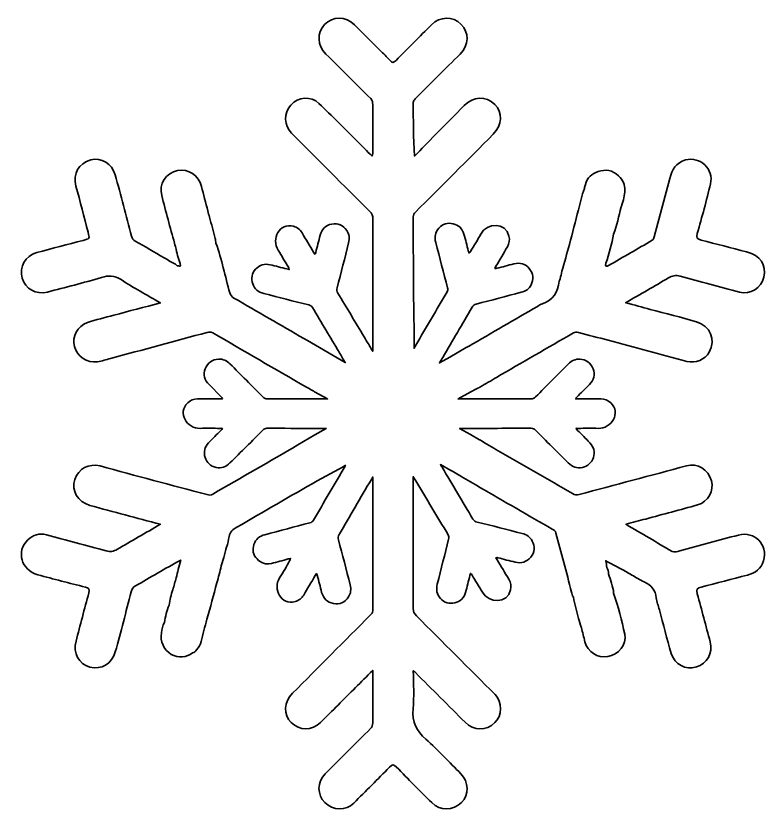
# Model space of a CAD drawing. Extents: x 33 to 2005, y -1071 to -21.
# Drawn here: x 819.3 to 1209.8, y -482.8 to -70.2 of the extents above; entities that cross this region are included whole.
import ezdxf

# ---------------------------------------------------------------- set-up
doc = ezdxf.new("R2010")
doc.units = 0
doc.header["$MEASUREMENT"] = 0
doc.layers.add('Layer 1', color=7, linetype='Continuous', lineweight=0)

msp = doc.modelspace()

# ---------------------------------------------------------------- linework, layer by layer
at = {"layer": 'Layer 1', "color": 240, "lineweight": 35, "true_color": 0xed2024}
msp.add_open_spline([(1207.51, -352.91), (1206.31, -357.08), (1203.2, -359.27), (1199.1, -360.33), (1191.11, -362.39), (1183.19, -364.58), (1175.12, -366.56), (1173, -367.12), (1172.37, -367.76), (1173.07, -370.02), (1175.34, -378.37), (1177.53, -386.64), (1179.79, -395.06), (1181.28, -400.86), (1178.24, -406.37), (1172.58, -408), (1166.99, -409.7), (1161.4, -406.8), (1159.56, -401), (1157.3, -393.5), (1155.39, -385.86), (1153.41, -378.37), (1152.78, -376.25), (1152.07, -374.27), (1151.79, -372.22), (1151.43, -367.97), (1149.03, -365.64), (1145.49, -363.87), (1143.23, -362.88), (1141.18, -361.54), (1139.13, -360.33), (1137.22, -359.27), (1135.31, -358.14), (1133.4, -357.08), (1130.78, -355.67), (1128.17, -354.25), (1125.55, -352.91), (1125.69, -354.04), (1126.04, -355.31), (1126.11, -356.45), (1126.68, -357.44), (1127.18, -358.5), (1127.03, -359.7), (1127.95, -363.02), (1129.37, -366.2), (1129.65, -369.67), (1131.98, -376.74), (1133.97, -383.88), (1135.38, -391.1), (1136.44, -396.61), (1132.27, -401.56), (1126.54, -402.62), (1121.31, -403.61), (1116.21, -400.22), (1114.73, -394.99), (1114.09, -392.51), (1113.53, -390.04), (1112.89, -387.63), (1112.75, -387.56), (1112.75, -387.56), (1112.75, -387.42), (1112.32, -385.93), (1111.9, -384.31), (1111.48, -382.82), (1110.56, -379.15), (1109.57, -375.47), (1108.72, -371.86), (1108.01, -371.01), (1108.01, -370.02), (1107.8, -369.17), (1105.11, -358.92), (1102.35, -348.74), (1099.67, -338.55), (1099.38, -337.42), (1098.61, -337), (1097.76, -336.57), (1085.24, -329.29), (1072.65, -322.08), (1060.13, -314.86), (1056.95, -312.95), (1053.77, -311.11), (1050.52, -309.28), (1050.52, -309.28), (1050.3, -309.06), (1050.3, -309.06), (1050.3, -309.06), (1045.21, -306.16), (1045.21, -306.16), (1045.21, -306.16), (1045.14, -306.16), (1045.14, -306.16), (1045.14, -306.16), (1039.7, -303.05), (1039.7, -303.05), (1040.05, -303.55), (1040.26, -303.97), (1040.55, -304.4), (1045.92, -313.45), (1051.29, -322.36), (1056.53, -331.27), (1057.09, -332.26), (1057.8, -332.68), (1058.72, -332.9), (1066.57, -334.8), (1074.42, -336.78), (1082.13, -338.77), (1084.46, -339.4), (1086.23, -340.6), (1087.36, -342.73), (1088.85, -345.55), (1088.7, -348.52), (1086.58, -351.07), (1084.46, -353.62), (1081.7, -354.46), (1078.59, -353.69), (1075.55, -352.91), (1072.65, -352.2), (1069.54, -351.35), (1069.33, -351.28), (1069.04, -351.07), (1068.55, -351.35), (1068.55, -351.35), (1069.19, -352.48), (1069.19, -352.48), (1071.17, -355.81), (1073.22, -359.27), (1075.27, -362.53), (1076.26, -364.22), (1076.54, -366.13), (1076.12, -367.97), (1074.49, -375.4), (1064.8, -375.19), (1061.48, -369.25), (1059.71, -366.2), (1057.87, -363.3), (1056.1, -360.33), (1055.96, -360.05), (1055.82, -359.56), (1055.25, -359.42), (1055.18, -359.91), (1055.04, -360.19), (1055.04, -360.55), (1054.19, -363.52), (1053.63, -366.42), (1052.78, -369.32), (1052, -372.22), (1050.02, -374.05), (1047.12, -374.76), (1044.29, -375.47), (1041.82, -374.69), (1039.7, -372.5), (1037.79, -370.38), (1037.36, -367.9), (1038.07, -365.14), (1040.05, -357.29), (1042.03, -349.51), (1043.94, -341.66), (1044.15, -340.89), (1044.15, -340.11), (1043.66, -339.4), (1038.07, -330.14), (1032.48, -320.73), (1026.9, -311.4), (1026.47, -310.69), (1026.12, -310.05), (1025.62, -309.28), (1025.62, -309.28), (1025.62, -327.94), (1025.62, -327.94), (1025.62, -344.49), (1025.62, -361.11), (1025.55, -377.73), (1025.55, -379.36), (1026.12, -380.35), (1027.25, -381.55), (1040.9, -395.13), (1054.48, -408.71), (1068.12, -422.36), (1071.87, -426.25), (1071.8, -433.32), (1067.98, -436.92), (1063.39, -441.31), (1057.09, -441.31), (1052.5, -436.71), (1043.94, -428.15), (1035.38, -419.53), (1026.68, -410.97), (1026.54, -410.69), (1026.26, -410.55), (1025.62, -409.98), (1025.62, -416.91), (1026.19, -423.35), (1025.48, -429.78), (1024.77, -436.57), (1027.25, -441.17), (1032.2, -445.55), (1038.49, -451.21), (1044.29, -457.43), (1050.3, -463.44), (1054.48, -467.69), (1054.62, -474.26), (1050.66, -478.37), (1046.34, -482.75), (1039.55, -482.82), (1035.17, -478.44), (1029.02, -472.35), (1022.87, -466.2), (1016.92, -459.98), (1015.44, -458.49), (1014.66, -458.49), (1013.25, -460.05), (1007.16, -466.27), (1001.01, -472.43), (994.72, -478.65), (990.55, -482.82), (983.83, -482.61), (979.65, -478.44), (975.62, -474.41), (975.62, -467.69), (979.8, -463.51), (987.65, -455.66), (995.5, -447.81), (1003.42, -440.04), (1004.34, -439.19), (1004.55, -438.27), (1004.55, -437.07), (1004.55, -437.07), (1004.55, -409.84), (1004.55, -409.84), (1001.37, -412.95), (998.47, -415.85), (995.64, -418.68), (989.56, -424.76), (983.54, -430.84), (977.46, -436.85), (972.94, -441.31), (966.5, -441.17), (962.26, -436.92), (958.01, -432.75), (958.3, -426.25), (962.89, -421.72), (976.33, -408.21), (989.84, -394.63), (1003.42, -381.06), (1003.98, -380.35), (1004.55, -379.85), (1004.55, -378.93), (1004.55, -378.93), (1004.55, -316.63), (1004.55, -316.63), (1004.55, -316.56), (1004.55, -316.56), (1004.55, -316.49), (1004.55, -316.49), (1004.55, -309.42), (1004.55, -309.42), (1004.34, -309.84), (1004.12, -310.27), (1003.84, -310.76), (998.25, -320.24), (992.74, -329.85), (987.08, -339.33), (986.51, -340.25), (986.44, -341.03), (986.73, -342.02), (988.78, -349.87), (990.83, -357.58), (992.88, -365.43), (993.37, -367.62), (993.23, -369.88), (991.96, -371.72), (990.05, -374.48), (987.43, -375.75), (984.18, -375.12), (981, -374.48), (978.95, -372.5), (978.03, -369.32), (977.32, -366.42), (976.54, -363.45), (975.69, -360.48), (975.62, -360.12), (975.69, -359.77), (975.27, -359.56), (975.27, -359.56), (974.7, -360.55), (974.7, -360.55), (972.72, -364.01), (970.6, -367.34), (968.76, -370.73), (967.7, -372.43), (966.15, -373.49), (964.31, -374.12), (957.02, -376.25), (952.5, -367.62), (956.18, -361.82), (958.01, -358.92), (959.78, -355.95), (961.41, -352.98), (961.62, -352.63), (961.97, -352.34), (961.9, -351.71), (961.41, -351.85), (961.06, -351.92), (960.63, -351.99), (957.8, -352.84), (954.83, -353.62), (951.93, -354.32), (949.03, -354.96), (946.49, -354.25), (944.51, -351.99), (942.39, -349.87), (941.89, -347.25), (942.88, -344.49), (943.73, -341.74), (945.71, -340.11), (948.47, -339.4), (956.32, -337.35), (964.1, -335.3), (971.95, -333.25), (972.8, -333.04), (973.29, -332.68), (973.79, -331.91), (979.23, -322.57), (984.68, -313.24), (990.19, -303.9), (990.19, -303.76), (990.26, -303.62), (990.4, -303.41), (990.4, -303.41), (989.2, -304.18), (989.2, -304.18), (989.2, -304.18), (989.13, -304.18), (989.13, -304.18), (989.13, -304.18), (975.69, -311.47), (975.69, -311.47), (961.76, -319.46), (947.83, -327.52), (933.9, -335.58), (931.92, -336.64), (930.43, -337.92), (930.01, -340.39), (929.3, -344.07), (928.17, -347.61), (927.18, -351.21), (927.18, -351.21), (925.84, -355.6), (925.84, -355.6), (925.34, -358.57), (924.42, -361.47), (923.57, -364.44), (921.81, -370.66), (920.46, -377.17), (918.34, -383.32), (917.42, -387.21), (916.43, -391.1), (915.51, -394.85), (915.09, -396.47), (914.31, -397.89), (913.11, -399.16), (912.61, -399.94), (911.98, -400.57), (910.92, -400.72), (907.95, -403.12), (903.56, -403.54), (899.95, -401.49), (896.35, -399.51), (893.94, -394.63), (894.79, -390.39), (895.22, -388.62), (895.36, -386.64), (896.35, -384.94), (897.05, -381.9), (897.55, -378.79), (898.82, -376.03), (899.39, -373.28), (899.74, -370.52), (900.8, -367.97), (901.3, -365.92), (901.93, -363.87), (902.5, -361.75), (903.21, -358.92), (903.91, -356.02), (904.83, -352.56), (900.52, -354.96), (896.7, -357.08), (892.81, -359.34), (888.99, -361.54), (885.24, -363.87), (881.43, -365.92), (880.08, -366.63), (879.52, -367.62), (879.16, -369.1), (876.4, -379.36), (873.79, -389.9), (870.89, -400.15), (869.19, -406.37), (863.6, -409.7), (857.66, -408.07), (851.87, -406.44), (848.82, -400.86), (850.52, -394.7), (852.64, -386.29), (854.84, -377.94), (857.17, -369.6), (857.73, -367.62), (857.17, -367.12), (855.33, -366.63), (847.13, -364.58), (838.85, -362.46), (830.65, -360.19), (822.02, -357.79), (819.26, -348.1), (825.42, -342.09), (828.1, -339.47), (831.43, -338.55), (835.1, -339.47), (845.43, -342.23), (855.75, -344.99), (866.15, -347.82), (868.34, -348.45), (870.04, -348.17), (871.95, -346.97), (879.16, -342.73), (886.59, -338.55), (894.3, -334.03), (887.93, -332.4), (882.06, -330.7), (876.05, -329.15), (870.04, -327.52), (863.75, -325.96), (857.66, -324.2), (851.16, -322.29), (848.05, -316.56), (849.88, -310.76), (851.65, -305.1), (857.24, -302.27), (862.97, -303.76), (881.43, -308.78), (899.95, -313.73), (918.55, -318.61), (919.61, -318.96), (920.46, -318.96), (921.52, -318.33), (936.23, -309.84), (951.01, -301.35), (965.72, -292.87), (965.72, -292.87), (974.56, -287.64), (974.56, -287.64), (974.56, -287.64), (980.43, -284.24), (980.43, -284.24), (980.43, -284.24), (974.21, -284.24), (974.21, -284.24), (966.08, -284.24), (957.87, -284.24), (949.6, -284.17), (948.75, -284.17), (948.19, -284.52), (947.62, -285.02), (941.89, -290.82), (936.16, -296.48), (930.43, -302.2), (928.38, -304.18), (925.98, -305.1), (923.22, -304.54), (920.32, -303.9), (918.34, -302.06), (917.49, -299.3), (916.64, -296.48), (917.21, -293.86), (919.33, -291.74), (921.45, -289.47), (923.57, -287.42), (925.7, -285.3), (925.98, -285.02), (926.26, -284.74), (926.54, -284.38), (926.05, -284.03), (925.63, -284.24), (925.27, -284.24), (921.81, -284.24), (918.41, -284.03), (914.88, -284.24), (908.16, -284.52), (902.92, -276.11), (908.51, -271.02), (909.93, -269.67), (911.62, -268.97), (913.6, -268.97), (913.6, -268.97), (926.54, -268.97), (926.54, -268.97), (926.62, -268.4), (926.26, -268.26), (926.05, -268.05), (926.05, -268.05), (919.54, -261.54), (919.54, -261.54), (917.14, -259.21), (916.5, -256.38), (917.56, -253.34), (918.77, -250.22), (921.17, -248.53), (924.49, -248.32), (926.83, -248.17), (928.74, -249.16), (930.43, -250.79), (936.09, -256.45), (941.75, -262.18), (947.48, -267.9), (948.19, -268.61), (948.96, -268.97), (950.02, -268.97), (950.02, -268.97), (981.07, -268.97), (981.07, -268.97), (981.07, -268.97), (974.35, -265.22), (974.35, -265.22), (974.35, -265.22), (973.93, -264.93), (973.93, -264.93), (973.79, -264.93), (973.71, -264.86), (973.57, -264.72), (972.72, -264.3), (971.81, -263.73), (970.89, -263.24), (970.89, -263.24), (970.18, -262.88), (970.18, -262.88), (953.84, -253.41), (937.58, -244.07), (921.45, -234.67), (920.32, -234.1), (919.61, -234.24), (918.62, -234.45), (901.93, -238.98), (885.17, -243.51), (868.34, -247.96), (866.15, -248.6), (863.96, -249.3), (861.62, -249.66), (856.11, -250.44), (851.16, -247.04), (849.67, -241.74), (848.33, -236.79), (851.23, -231.13), (856.39, -229.36), (860.92, -227.81), (865.44, -226.82), (870.04, -225.54), (877.96, -223.42), (885.88, -221.3), (894.3, -219.18), (887.22, -214.94), (880.36, -211.33), (873.86, -207.09), (870.32, -204.82), (867.35, -204.82), (863.68, -206.02), (854.41, -208.71), (844.93, -211.12), (835.6, -213.52), (829.66, -215.01), (824.21, -211.89), (822.59, -206.38), (820.96, -200.37), (824, -194.85), (830.08, -193.08), (838.15, -190.82), (846.14, -188.77), (854.13, -186.72), (857.66, -185.8), (857.66, -185.8), (856.74, -182.48), (854.76, -174.48), (852.57, -166.56), (850.45, -158.5), (848.75, -152.07), (851.87, -146.76), (858.23, -144.99), (863.6, -143.51), (869.19, -146.76), (870.82, -152.7), (873.79, -163.31), (876.62, -173.99), (879.3, -184.6), (879.66, -185.8), (880.15, -186.44), (881.28, -187.07), (886.23, -189.9), (891.26, -192.8), (896.21, -195.77), (897.2, -196.19), (898.33, -196.55), (898.96, -197.54), (900.31, -198.39), (901.86, -198.67), (903.07, -199.87), (903.42, -199.66), (903.84, -200.16), (904.2, -200.16), (904.41, -200.16), (904.55, -200.16), (904.76, -199.87), (904.06, -196.97), (902.85, -194.29), (902.57, -191.32), (902.29, -190.33), (901.86, -189.33), (901.65, -188.2), (899.39, -180), (897.05, -171.8), (895, -163.45), (893.45, -157.37), (897.05, -151.85), (903.21, -150.51), (908.65, -149.31), (914.24, -152.99), (915.65, -158.78), (916.72, -162.96), (917.78, -167.13), (918.98, -171.37), (919.19, -172.43), (919.47, -173.64), (919.83, -174.63), (920.82, -178.3), (921.81, -181.98), (922.73, -185.66), (922.94, -186.58), (923.08, -187.35), (923.15, -188.2), (926.26, -196.62), (927.82, -205.39), (930.36, -213.95), (930.79, -215.22), (931.35, -216), (932.49, -216.63), (944.65, -223.7), (956.81, -230.64), (968.83, -237.64), (968.83, -237.64), (970.6, -238.63), (970.6, -238.63), (970.6, -238.63), (990.26, -250.15), (990.26, -250.15), (989.2, -248.32), (988.14, -246.55), (987.15, -244.71), (987.15, -244.71), (987.08, -244.71), (987.08, -244.71), (982.55, -237.07), (977.89, -229.36), (973.22, -221.51), (972.8, -220.81), (972.23, -220.52), (971.45, -220.17), (963.53, -218.33), (955.82, -216.28), (947.97, -214.3), (945.07, -213.66), (943.09, -211.97), (942.24, -209.21), (941.25, -206.45), (941.75, -203.83), (943.73, -201.71), (945.85, -199.52), (948.33, -198.67), (951.23, -199.38), (954.2, -200.01), (957.02, -200.86), (959.99, -201.5), (960.35, -201.64), (960.77, -201.71), (961.2, -201.85), (961.27, -201.29), (960.91, -201), (960.77, -200.65), (959.01, -197.75), (957.24, -194.64), (955.47, -191.81), (951.72, -186.08), (956.18, -177.38), (963.39, -179.36), (965.3, -180), (966.85, -180.99), (967.85, -182.83), (969.83, -186.22), (971.88, -189.48), (973.86, -192.87), (973.86, -192.87), (974.49, -193.93), (974.49, -193.93), (974.92, -193.65), (974.92, -193.3), (974.99, -192.94), (975.69, -190.04), (976.54, -187.07), (977.25, -184.03), (978.03, -180.92), (980.08, -178.87), (983.33, -178.23), (986.51, -177.6), (989.2, -178.87), (991.04, -181.56), (992.38, -183.47), (992.6, -185.66), (992.03, -187.99), (990.05, -195.77), (988.14, -203.48), (986.09, -211.26), (985.88, -212.32), (985.88, -213.1), (986.51, -214.09), (990.97, -221.65), (995.57, -229.15), (1000.09, -236.72), (1001.58, -239.19), (1002.99, -241.74), (1004.55, -244.21), (1004.55, -244.21), (1004.55, -175.62), (1004.55, -175.62), (1004.69, -173.99), (1004.12, -172.79), (1002.85, -171.51), (989.41, -158.15), (975.91, -144.64), (962.4, -131.06), (958.44, -127.1), (958.23, -120.67), (962.05, -116.49), (965.86, -112.25), (972.37, -111.61), (976.61, -115.65), (983.4, -122.01), (989.84, -128.59), (996.35, -135.09), (998.96, -137.71), (1001.58, -140.4), (1004.19, -143.01), (1004.83, -142.02), (1004.55, -141.03), (1004.55, -140.11), (1004.55, -140.11), (1004.55, -116.14), (1004.55, -116.14), (1004.55, -115.01), (1004.41, -114.16), (1003.49, -113.17), (995.71, -105.46), (988.07, -97.68), (980.22, -90.04), (975.69, -85.52), (975.48, -79.15), (979.58, -74.7), (983.76, -70.38), (990.4, -70.24), (995, -74.84), (999.46, -79.15), (1003.84, -83.54), (1008.23, -87.99), (1009.99, -89.76), (1011.9, -91.53), (1013.53, -93.37), (1014.66, -94.71), (1015.3, -94.71), (1016.64, -93.37), (1022.65, -87.15), (1028.95, -80.99), (1035.1, -74.84), (1039.48, -70.46), (1046.13, -70.24), (1050.37, -74.56), (1054.76, -78.87), (1054.48, -85.45), (1049.95, -90.04), (1042.17, -97.68), (1034.32, -105.53), (1026.54, -113.31), (1025.98, -113.88), (1025.62, -114.3), (1025.62, -115.15), (1025.62, -124.2), (1025.62, -133.4), (1026.19, -143.01), (1029.87, -139.27), (1033.4, -135.59), (1037.08, -131.84), (1042.03, -126.82), (1047.12, -121.87), (1052.07, -116.78), (1056.95, -111.9), (1063.25, -111.61), (1067.91, -116.14), (1072.16, -120.24), (1071.87, -126.82), (1067.13, -131.63), (1053.77, -145.14), (1040.26, -158.57), (1026.68, -172.08), (1025.98, -172.79), (1025.62, -173.49), (1025.62, -174.55), (1025.62, -193.3), (1025.62, -212.11), (1025.98, -231.13), (1025.98, -231.13), (1025.98, -242.73), (1025.98, -242.73), (1026.26, -242.16), (1026.61, -241.6), (1026.9, -241.1), (1032.34, -231.91), (1037.72, -222.64), (1043.16, -213.45), (1043.59, -212.67), (1043.59, -211.97), (1043.44, -211.26), (1041.32, -203.41), (1039.27, -195.56), (1037.29, -187.78), (1036.51, -185.02), (1036.94, -182.48), (1038.92, -180.35), (1040.9, -178.16), (1043.44, -177.38), (1046.27, -178.09), (1049.24, -178.73), (1051.08, -180.57), (1051.86, -183.47), (1052.78, -186.36), (1053.49, -189.33), (1054.19, -192.16), (1054.26, -192.66), (1054.48, -192.94), (1054.62, -193.3), (1055.11, -193.15), (1055.18, -192.66), (1055.4, -192.45), (1057.16, -189.41), (1058.93, -186.58), (1060.63, -183.47), (1063.88, -177.38), (1073.64, -177.17), (1075.27, -184.6), (1075.76, -186.44), (1075.48, -188.34), (1074.49, -190.04), (1072.51, -193.44), (1070.53, -196.83), (1068.55, -200.16), (1068.55, -200.16), (1067.98, -201.29), (1067.98, -201.29), (1068.34, -201.5), (1068.69, -201.29), (1068.97, -201.14), (1071.87, -200.51), (1074.91, -199.66), (1077.88, -198.88), (1081.07, -198.03), (1083.75, -198.88), (1085.8, -201.36), (1088, -203.97), (1088.21, -206.87), (1086.79, -209.84), (1085.73, -211.89), (1083.97, -213.1), (1081.63, -213.66), (1073.85, -215.71), (1066.07, -217.76), (1058.22, -219.74), (1057.23, -220.03), (1056.6, -220.52), (1056.1, -221.44), (1051.01, -230.14), (1045.99, -238.77), (1040.9, -247.47), (1040.4, -248.46), (1039.7, -249.3), (1039.2, -250.3), (1039.2, -250.3), (1044.58, -247.25), (1044.58, -247.25), (1044.58, -247.25), (1053.13, -242.37), (1053.13, -242.37), (1053.13, -242.37), (1054.19, -241.74), (1054.19, -241.74), (1054.26, -241.74), (1054.26, -241.74), (1054.26, -241.74), (1066.29, -234.74), (1078.24, -227.81), (1090.12, -220.95), (1090.9, -220.38), (1091.82, -219.81), (1092.66, -219.6), (1098.18, -217.62), (1100.8, -213.52), (1101.36, -207.86), (1101.5, -207.44), (1101.72, -207.01), (1101.93, -206.59), (1102.14, -205.39), (1102.49, -204.12), (1102.78, -202.77), (1104.12, -198.17), (1105.39, -193.51), (1106.74, -188.77), (1108.22, -182.83), (1109.85, -176.89), (1111.33, -170.88), (1112.54, -167.27), (1112.89, -163.31), (1114.45, -159.85), (1114.45, -159.07), (1114.66, -158.36), (1115.08, -157.72), (1115.86, -154.12), (1118.34, -152.07), (1121.52, -151.01), (1125.48, -149.66), (1129.23, -150.3), (1132.13, -153.2), (1134.46, -155.46), (1135.52, -157.94), (1135.52, -160.69), (1135.52, -162.04), (1135.31, -163.24), (1134.88, -164.58), (1134.88, -166.14), (1134.11, -167.41), (1133.68, -168.9), (1133.61, -169.04), (1133.61, -169.25), (1133.54, -169.39), (1132.34, -174.13), (1131.28, -178.87), (1129.65, -183.47), (1128.52, -188.56), (1127.39, -193.65), (1125.62, -198.6), (1125.62, -198.6), (1125.55, -198.67), (1125.55, -198.74), (1125.27, -200.16), (1125.69, -200.51), (1127.03, -199.73), (1134.6, -195.42), (1142.1, -191.03), (1149.66, -186.65), (1150.37, -186.22), (1150.58, -185.66), (1150.72, -184.95), (1150.72, -184.95), (1158.79, -154.61), (1158.79, -154.61), (1159.99, -150.09), (1161.97, -146.34), (1166.99, -144.99), (1174.49, -143.01), (1181.84, -149.73), (1179.93, -157.37), (1177.88, -166), (1175.55, -174.55), (1173.07, -183.11), (1172.37, -185.45), (1173.07, -186.01), (1175.12, -186.58), (1182.97, -188.56), (1190.82, -190.68), (1198.67, -192.66), (1205.74, -194.5), (1209.07, -199.38), (1207.65, -205.88), (1206.45, -211.47), (1200.44, -215.08), (1195, -213.66), (1184.67, -210.9), (1174.35, -208.15), (1164.23, -205.25), (1161.9, -204.68), (1160.13, -204.96), (1158.08, -206.17), (1150.94, -210.48), (1143.58, -214.58), (1135.87, -219.04), (1140.4, -220.31), (1144.5, -221.37), (1148.6, -222.5), (1156.67, -224.62), (1164.66, -226.6), (1172.58, -228.94), (1180, -231.13), (1182.76, -238.06), (1179.22, -244.71), (1177.17, -248.53), (1172.08, -250.65), (1167.7, -249.52), (1154.05, -245.84), (1140.47, -242.16), (1126.82, -238.49), (1121.66, -237.21), (1116.57, -235.87), (1111.33, -234.45), (1110.34, -234.1), (1109.57, -234.24), (1108.72, -234.74), (1095.42, -242.45), (1082.06, -250.15), (1068.76, -257.79), (1066, -259.49), (1063.17, -261.12), (1060.2, -262.81), (1060.2, -262.81), (1059.92, -262.88), (1059.92, -262.88), (1059.5, -263.24), (1058.93, -263.52), (1058.37, -263.73), (1058.29, -263.73), (1058.22, -263.73), (1058.22, -263.87), (1058.22, -263.87), (1058.15, -263.87), (1058.15, -263.87), (1058.15, -263.87), (1055.54, -265.29), (1055.54, -265.29), (1055.54, -265.29), (1055.47, -265.29), (1055.47, -265.29), (1055.47, -265.29), (1048.89, -268.97), (1048.89, -268.97), (1048.89, -268.97), (1086.58, -268.97), (1086.58, -268.97), (1087.57, -268.97), (1088.35, -268.61), (1089.13, -267.9), (1094.79, -262.18), (1100.52, -256.45), (1106.17, -250.79), (1107.8, -249.16), (1109.85, -248.17), (1112.11, -248.32), (1115.37, -248.53), (1117.77, -250.22), (1118.97, -253.34), (1120.03, -256.38), (1119.4, -259.21), (1117.06, -261.54), (1114.87, -263.73), (1112.68, -265.85), (1110.56, -268.05), (1110.34, -268.26), (1109.92, -268.4), (1109.99, -268.97), (1109.99, -268.97), (1122.93, -268.97), (1122.93, -268.97), (1125.05, -268.97), (1126.68, -269.67), (1128.17, -271.02), (1133.68, -276.11), (1128.45, -284.52), (1121.66, -284.24), (1118.19, -284.03), (1114.73, -284.24), (1111.26, -284.24), (1110.91, -284.24), (1110.49, -284.03), (1110.13, -284.38), (1110.34, -284.74), (1110.63, -285.02), (1110.91, -285.3), (1113.1, -287.42), (1115.22, -289.47), (1117.27, -291.74), (1119.33, -293.86), (1119.96, -296.48), (1119.18, -299.3), (1118.19, -302.06), (1116.29, -303.9), (1113.46, -304.54), (1110.56, -305.1), (1108.15, -304.18), (1106.1, -302.2), (1100.37, -296.48), (1094.64, -290.82), (1088.92, -285.02), (1088.42, -284.52), (1087.79, -284.17), (1086.87, -284.17), (1075.2, -284.24), (1063.46, -284.24), (1051.79, -284.24), (1051.79, -284.24), (1049.67, -284.24), (1049.67, -284.24), (1049.67, -284.24), (1055.4, -287.49), (1055.4, -287.49), (1055.4, -287.49), (1060.06, -290.25), (1060.06, -290.25), (1060.13, -290.25), (1060.13, -290.25), (1060.13, -290.25), (1063.32, -292.16), (1066.57, -294.07), (1069.75, -295.91), (1082.62, -303.33), (1095.42, -310.76), (1108.36, -318.12), (1109.5, -318.89), (1110.49, -318.96), (1111.69, -318.61), (1130.29, -313.59), (1148.96, -308.64), (1167.49, -303.69), (1173.21, -302.06), (1178.66, -305.53), (1180.43, -311.47), (1181.91, -316.56), (1178.8, -322.36), (1173.21, -323.98), (1164.3, -326.53), (1155.18, -328.79), (1146.27, -331.27), (1142.88, -332.19), (1139.55, -333.04), (1136.02, -334.03), (1144.15, -338.77), (1152.07, -343.43), (1159.99, -348.1), (1161.4, -348.74), (1162.61, -348.1), (1163.95, -347.82), (1174.13, -344.99), (1184.32, -342.23), (1194.5, -339.61), (1202.85, -337.42), (1209.85, -344.56), (1207.51, -352.91)], degree=3, knots=[0, 0, 0, 0, 1, 1, 1, 2, 2, 2, 3, 3, 3, 4, 4, 4, 5, 5, 5, 6, 6, 6, 7, 7, 7, 8, 8, 8, 9, 9, 9, 10, 10, 10, 11, 11, 11, 12, 12, 12, 13, 13, 13, 14, 14, 14, 15, 15, 15, 16, 16, 16, 17, 17, 17, 18, 18, 18, 19, 19, 19, 20, 20, 20, 21, 21, 21, 22, 22, 22, 23, 23, 23, 24, 24, 24, 25, 25, 25, 26, 26, 26, 27, 27, 27, 28, 28, 28, 29, 29, 29, 30, 30, 30, 31, 31, 31, 32, 32, 32, 33, 33, 33, 34, 34, 34, 35, 35, 35, 36, 36, 36, 37, 37, 37, 38, 38, 38, 39, 39, 39, 40, 40, 40, 41, 41, 41, 42, 42, 42, 43, 43, 43, 44, 44, 44, 45, 45, 45, 46, 46, 46, 47, 47, 47, 48, 48, 48, 49, 49, 49, 50, 50, 50, 51, 51, 51, 52, 52, 52, 53, 53, 53, 54, 54, 54, 55, 55, 55, 56, 56, 56, 57, 57, 57, 58, 58, 58, 59, 59, 59, 60, 60, 60, 61, 61, 61, 62, 62, 62, 63, 63, 63, 64, 64, 64, 65, 65, 65, 66, 66, 66, 67, 67, 67, 68, 68, 68, 69, 69, 69, 70, 70, 70, 71, 71, 71, 72, 72, 72, 73, 73, 73, 74, 74, 74, 75, 75, 75, 76, 76, 76, 77, 77, 77, 78, 78, 78, 79, 79, 79, 80, 80, 80, 81, 81, 81, 82, 82, 82, 83, 83, 83, 84, 84, 84, 85, 85, 85, 86, 86, 86, 87, 87, 87, 88, 88, 88, 89, 89, 89, 90, 90, 90, 91, 91, 91, 92, 92, 92, 93, 93, 93, 94, 94, 94, 95, 95, 95, 96, 96, 96, 97, 97, 97, 98, 98, 98, 99, 99, 99, 100, 100, 100, 101, 101, 101, 102, 102, 102, 103, 103, 103, 104, 104, 104, 105, 105, 105, 106, 106, 106, 107, 107, 107, 108, 108, 108, 109, 109, 109, 110, 110, 110, 111, 111, 111, 112, 112, 112, 113, 113, 113, 114, 114, 114, 115, 115, 115, 116, 116, 116, 117, 117, 117, 118, 118, 118, 119, 119, 119, 120, 120, 120, 121, 121, 121, 122, 122, 122, 123, 123, 123, 124, 124, 124, 125, 125, 125, 126, 126, 126, 127, 127, 127, 128, 128, 128, 129, 129, 129, 130, 130, 130, 131, 131, 131, 132, 132, 132, 133, 133, 133, 134, 134, 134, 135, 135, 135, 136, 136, 136, 137, 137, 137, 138, 138, 138, 139, 139, 139, 140, 140, 140, 141, 141, 141, 142, 142, 142, 143, 143, 143, 144, 144, 144, 145, 145, 145, 146, 146, 146, 147, 147, 147, 148, 148, 148, 149, 149, 149, 150, 150, 150, 151, 151, 151, 152, 152, 152, 153, 153, 153, 154, 154, 154, 155, 155, 155, 156, 156, 156, 157, 157, 157, 158, 158, 158, 159, 159, 159, 160, 160, 160, 161, 161, 161, 162, 162, 162, 163, 163, 163, 164, 164, 164, 165, 165, 165, 166, 166, 166, 167, 167, 167, 168, 168, 168, 169, 169, 169, 170, 170, 170, 171, 171, 171, 172, 172, 172, 173, 173, 173, 174, 174, 174, 175, 175, 175, 176, 176, 176, 177, 177, 177, 178, 178, 178, 179, 179, 179, 180, 180, 180, 181, 181, 181, 182, 182, 182, 183, 183, 183, 184, 184, 184, 185, 185, 185, 186, 186, 186, 187, 187, 187, 188, 188, 188, 189, 189, 189, 190, 190, 190, 191, 191, 191, 192, 192, 192, 193, 193, 193, 194, 194, 194, 195, 195, 195, 196, 196, 196, 197, 197, 197, 198, 198, 198, 199, 199, 199, 200, 200, 200, 201, 201, 201, 202, 202, 202, 203, 203, 203, 204, 204, 204, 205, 205, 205, 206, 206, 206, 207, 207, 207, 208, 208, 208, 209, 209, 209, 210, 210, 210, 211, 211, 211, 212, 212, 212, 213, 213, 213, 214, 214, 214, 215, 215, 215, 216, 216, 216, 217, 217, 217, 218, 218, 218, 219, 219, 219, 220, 220, 220, 221, 221, 221, 222, 222, 222, 223, 223, 223, 224, 224, 224, 225, 225, 225, 226, 226, 226, 227, 227, 227, 228, 228, 228, 229, 229, 229, 230, 230, 230, 231, 231, 231, 232, 232, 232, 233, 233, 233, 234, 234, 234, 235, 235, 235, 236, 236, 236, 237, 237, 237, 238, 238, 238, 239, 239, 239, 240, 240, 240, 241, 241, 241, 242, 242, 242, 243, 243, 243, 244, 244, 244, 245, 245, 245, 246, 246, 246, 247, 247, 247, 248, 248, 248, 249, 249, 249, 250, 250, 250, 251, 251, 251, 252, 252, 252, 253, 253, 253, 254, 254, 254, 255, 255, 255, 256, 256, 256, 257, 257, 257, 258, 258, 258, 259, 259, 259, 260, 260, 260, 261, 261, 261, 262, 262, 262, 263, 263, 263, 264, 264, 264, 265, 265, 265, 266, 266, 266, 267, 267, 267, 268, 268, 268, 269, 269, 269, 270, 270, 270, 271, 271, 271, 272, 272, 272, 273, 273, 273, 274, 274, 274, 275, 275, 275, 276, 276, 276, 277, 277, 277, 278, 278, 278, 279, 279, 279, 280, 280, 280, 281, 281, 281, 282, 282, 282, 283, 283, 283, 284, 284, 284, 285, 285, 285, 286, 286, 286, 287, 287, 287, 288, 288, 288, 289, 289, 289, 290, 290, 290, 291, 291, 291, 292, 292, 292, 293, 293, 293, 294, 294, 294, 295, 295, 295, 296, 296, 296, 297, 297, 297, 298, 298, 298, 299, 299, 299, 300, 300, 300, 301, 301, 301, 302, 302, 302, 303, 303, 303, 304, 304, 304, 305, 305, 305, 306, 306, 306, 307, 307, 307, 308, 308, 308, 309, 309, 309, 310, 310, 310, 311, 311, 311, 312, 312, 312, 313, 313, 313, 314, 314, 314, 315, 315, 315, 316, 316, 316, 317, 317, 317, 318, 318, 318, 319, 319, 319, 320, 320, 320, 321, 321, 321, 322, 322, 322, 323, 323, 323, 324, 324, 324, 325, 325, 325, 326, 326, 326, 327, 327, 327, 328, 328, 328, 329, 329, 329, 330, 330, 330, 331, 331, 331, 332, 332, 332, 333, 333, 333, 334, 334, 334, 335, 335, 335, 336, 336, 336, 337, 337, 337, 338, 338, 338, 339, 339, 339, 340, 340, 340, 341, 341, 341, 342, 342, 342, 343, 343, 343, 344, 344, 344, 345, 345, 345, 346, 346, 346, 347, 347, 347, 348, 348, 348, 349, 349, 349, 350, 350, 350, 351, 351, 351, 352, 352, 352, 353, 353, 353, 354, 354, 354, 355, 355, 355, 356, 356, 356, 357, 357, 357, 358, 358, 358, 359, 359, 359, 360, 360, 360, 361, 361, 361, 362, 362, 362, 363, 363, 363, 364, 364, 364, 365, 365, 365, 366, 366, 366, 367, 367, 367, 368, 368, 368, 369, 369, 369, 370, 370, 370, 371, 371, 371, 372, 372, 372, 373, 373, 373, 374, 374, 374, 375, 375, 375, 376, 376, 376, 377, 377, 377, 378, 378, 378, 379, 379, 379, 380, 380, 380, 381, 381, 381, 382, 382, 382, 383, 383, 383, 384, 384, 384, 385, 385, 385, 385], dxfattribs=at)

doc.saveas('drawing.dxf')
